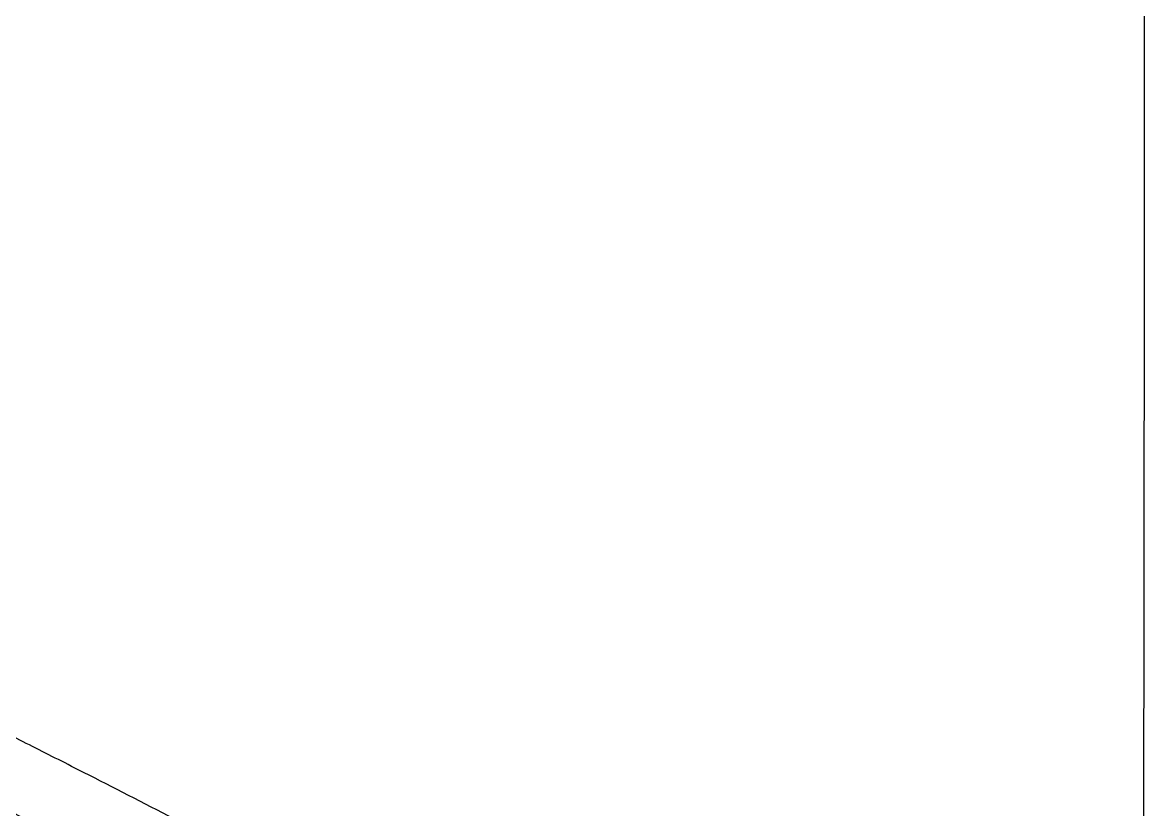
# Model space of a CAD drawing. Extents: x 525 to 609, y 649 to 778.
# Drawn here: x 535.144 to 538.645, y 700.045 to 702.501 of the extents above; entities that cross this region are included whole.
import ezdxf

# ---------------------------------------------------------------- set-up
doc = ezdxf.new("R2010")
doc.units = 0
doc.header["$MEASUREMENT"] = 0
doc.layers.add('1', color=4, linetype='Continuous')

# ---------------------------------------------------------------- blocks, each defined once
blk = doc.blocks.new('JETSETTER')
at = {"layer": '1', "color": 3, "linetype": 'Continuous', "lineweight": 25}
for points, knots in [([(13.518, 17.1693), (13.518, 17.1949), (13.518, 17.2456), (13.518, 17.3211), (13.518, 17.3953), (13.518, 17.4681), (13.518, 17.5395), (13.5179, 17.6096), (13.5179, 17.6783), (13.5179, 17.7457), (13.5179, 17.8116), (13.5179, 17.8761), (13.5179, 17.9392), (13.5179, 18.0009), (13.5178, 18.0612), (13.5178, 18.264), (13.5176, 18.6077), (13.5171, 19.2404), (13.5161, 20.071), (13.5149, 20.8388), (13.5137, 21.5477), (13.5126, 22.2386), (13.5106, 23.5415), (13.509, 25.3071), (13.5098, 26.8955), (13.511, 27.956), (13.5118, 28.4601), (13.5126, 28.9952), (13.5135, 29.5565), (13.5145, 30.1022), (13.5154, 30.6311), (13.5161, 31.11), (13.5166, 31.5019), (13.5169, 31.7626), (13.5171, 31.9147), (13.5172, 32.0672), (13.5174, 32.2201), (13.5175, 32.3733), (13.5176, 32.5268), (13.5177, 32.6806), (13.5178, 32.8347), (13.5178, 32.989), (13.5179, 33.1436), (13.5179, 33.2985), (13.518, 33.4535), (13.518, 33.5568), (13.518, 33.6085)], [0, 0, 0, 0, 0.005046, 0.009995, 0.014847, 0.019601, 0.024257, 0.028816, 0.033277, 0.037641, 0.041908, 0.046077, 0.050149, 0.054123, 0.057999, 0.061779, 0.09319, 0.123802, 0.181701, 0.248531, 0.265187, 0.311195, 0.374003, 0.499852, 0.625726, 0.655666, 0.688571, 0.715589, 0.751276, 0.789147, 0.8138, 0.846891, 0.87611, 0.885389, 0.89471, 0.904072, 0.913476, 0.922923, 0.93241, 0.94194, 0.951512, 0.961126, 0.970781, 0.980479, 0.990218, 1, 1, 1, 1]), ([(12.226, 29.9858), (12.2115, 29.9933), (12.1815, 30.0088), (12.1356, 30.0327), (12.0872, 30.0578), (12.0401, 30.0823), (11.9923, 30.1072), (11.9308, 30.1392), (11.8226, 30.1956), (11.673, 30.2737), (11.4357, 30.3979), (11.155, 30.5449), (10.8309, 30.7144), (10.529, 30.8714), (10.3065, 30.9859), (10.1601, 31.0606), (10.0787, 31.1018), (9.9994, 31.1418), (9.922, 31.1805), (9.8466, 31.218), (9.7729, 31.2544), (9.7249, 31.2779), (9.701, 31.2895)], [0, 0, 0, 0, 0.014264, 0.029436, 0.045514, 0.062496, 0.076722, 0.093741, 0.124986, 0.187704, 0.249959, 0.379038, 0.499929, 0.628839, 0.74996, 0.786966, 0.82354, 0.859684, 0.8954, 0.930691, 0.965556, 1, 1, 1, 1]), ([(9.6326, 31.1042), (9.6465, 31.0966), (9.6757, 31.0808), (9.722, 31.0557), (9.7729, 31.028), (9.8286, 30.9976), (9.8787, 30.9704), (9.9338, 30.9404), (10.0214, 30.8928), (10.1687, 30.8132), (10.3588, 30.7118), (10.554, 30.6093), (10.7864, 30.4895), (11.0607, 30.3521), (11.3488, 30.2137), (11.5827, 30.1056), (11.7377, 30.036), (11.8644, 29.9802), (11.9522, 29.9422), (12.0316, 29.9083), (12.0985, 29.88), (12.1429, 29.8615), (12.1646, 29.8525)], [0, 0, 0, 0, 0.020743, 0.043616, 0.068622, 0.095764, 0.125043, 0.141115, 0.175074, 0.250124, 0.346882, 0.430272, 0.500238, 0.633003, 0.750144, 0.814049, 0.875052, 0.905099, 0.937516, 0.959194, 0.980023, 1, 1, 1, 1])]:
    blk.add_open_spline(points, degree=3, knots=knots, dxfattribs=at)

msp = doc.modelspace()

# ---------------------------------------------------------------- block references
at = {"layer": '1'}
msp.add_blockref('JETSETTER', (525.1273, 669.1243), dxfattribs=at)

doc.saveas('drawing.dxf')
